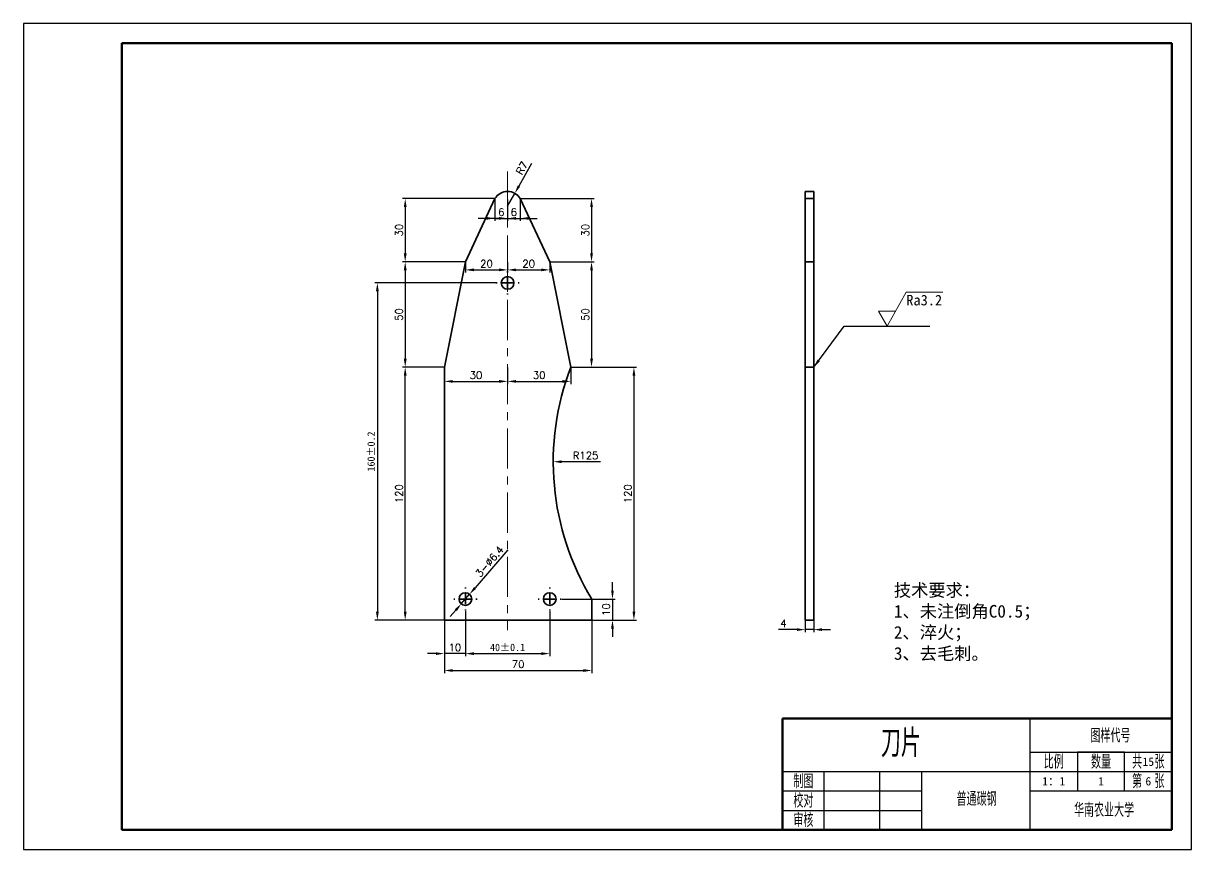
# Model space of a CAD drawing. Header units: millimetres. Extents: x -526 to 1037, y -289 to 1686.
# Drawn here: x 759.4 to 1036.6, y -288.8 to -92.8 of the extents above; entities that cross this region are included whole.
import ezdxf
from ezdxf.enums import TextEntityAlignment as Align

# ---------------------------------------------------------------- set-up
doc = ezdxf.new("R2010")
doc.units = ezdxf.units.MM
doc.header["$LTSCALE"] = 0.3
doc.header["$PDMODE"] = 3
doc.linetypes.add('CENTER', pattern=[50.8, 31.75, -6.35, 6.35, -6.35])
doc.layers.get('Defpoints').update_dxf_attribs({"lineweight": 20})
for name, color, linetype, lineweight in [('中心线', 7, 'CENTER', 20), ('图框', 7, 'Continuous', 35), ('尺寸线', 7, 'Continuous', 20), ('尺寸线 @ 1 VP1', 7, 'Continuous', 20), ('尺寸线 @ 1 VPModel', 7, 'Continuous', 20), ('粗实线', 7, 'Continuous', 35)]:
    doc.layers.add(name, color=color, linetype=linetype, lineweight=lineweight)
doc.styles.get("Standard").update_dxf_attribs({"font": '', "height": 1.23})
doc.styles.add('我的样式', font='txt.shx', dxfattribs={"bigfont": 'gbcbig.shx'})
doc.styles.get('Standard').set_extended_font_data('SimSun')
doc.dimstyles.new('标注样式', dxfattribs={"dimscale": 0.5, "dimtxt": 3.5, "dimasz": 4, "dimexe": 1.25, "dimexo": 0.2, "dimgap": 1.2, "dimtad": 1, "dimdec": 1, "dimlfac": 2, "dimdsep": 46, "dimtxsty": '我的样式', "dimcen": 2.5, "dimclrd": 256, "dimclre": 256, "dimclrt": 256, "dimadec": 0, "dimazin": 0, "dimtfac": 1, "dimtdec": 1, "dimtmove": 0, "dimatfit": 3, "dimfxl": 1, "dimarcsym": 0})

# ---------------------------------------------------------------- blocks, each defined once
blk = doc.blocks.new('SW_CENTERMARKSYMBOL_0')
at = {"layer": '图框', "color": 0}
for p, q in [((-2.5, 0), (-2.75, 0)), ((0, 0), (-1.25, 0)), ((0, 2.5), (0, 2.75)), ((0, 0), (0, 1.25)), ((0, 0), (0, -1.25)), ((0, 0), (1.25, 0)), ((2.5, 0), (2.75, 0)), ((0, -2.5), (0, -2.75))]:
    blk.add_line(p, q, dxfattribs=at)
blk = doc.blocks.new('SW_CENTERMARKSYMBOL_1')
at = {"layer": '图框', "color": 0}
for p, q in [((-2.5, 0), (-2.75, 0)), ((0, 0), (-1.25, 0)), ((0, 2.5), (0, 2.75)), ((0, 0), (0, 1.25)), ((0, 0), (0, -1.25)), ((0, 0), (1.25, 0)), ((2.5, 0), (2.75, 0)), ((0, -2.5), (0, -2.75))]:
    blk.add_line(p, q, dxfattribs=at)
blk = doc.blocks.new('SW_CENTERMARKSYMBOL_2')
at = {"layer": '图框', "color": 0}
for p, q in [((-2.5, 0), (-2.75, 0)), ((0, 0), (-1.25, 0)), ((0, 2.5), (0, 2.75)), ((0, 0), (0, 1.25)), ((0, 0), (0, -1.25)), ((0, 0), (1.25, 0)), ((2.5, 0), (2.75, 0)), ((0, -2.5), (0, -2.75))]:
    blk.add_line(p, q, dxfattribs=at)
blk = doc.blocks.new('*D57')
at = {"layer": 'Defpoints', "color": 0, "lineweight": 0, "transparency": 16777216}
for p in [(859.33, -234.39), (894.33, -234.39), (894.33, -246.34)]:
    blk.add_point(p, dxfattribs=at)
at = {"layer": '尺寸线', "lineweight": -2, "transparency": 16777216}
for p, q in [((859.33, -234.49), (859.33, -246.97)), ((894.33, -234.49), (894.33, -246.97)), ((861.33, -246.34), (892.33, -246.34))]:
    blk.add_line(p, q, dxfattribs=at)
at = {"layer": '尺寸线', "lineweight": 0, "transparency": 16777216}
for points in [[(861.33, -246.01), (861.33, -246.68), (859.33, -246.34)], [(892.33, -246.01), (892.33, -246.68), (894.33, -246.34)]]:
    blk.add_solid(points, dxfattribs=at)
at = {"layer": '尺寸线', "transparency": 16777216, "insert": (876.83, -244.87), "char_height": 1.75, "attachment_point": 5, "style": '我的样式'}
blk.add_mtext('70', dxfattribs=at)
blk = doc.blocks.new('*D58')
at = {"layer": 'Defpoints', "color": 0, "lineweight": 0, "transparency": 16777216}
for p in [(864.33, -232.14), (884.33, -232.14), (884.33, -242.34)]:
    blk.add_point(p, dxfattribs=at)
at = {"layer": '尺寸线', "lineweight": -2, "transparency": 16777216}
for p, q in [((864.33, -232.24), (864.33, -242.97)), ((884.33, -232.24), (884.33, -242.97)), ((866.33, -242.34), (882.33, -242.34))]:
    blk.add_line(p, q, dxfattribs=at)
at = {"layer": '尺寸线', "lineweight": 0, "transparency": 16777216}
for points in [[(866.33, -242.01), (866.33, -242.67), (864.33, -242.34)], [(882.33, -242.01), (882.33, -242.67), (884.33, -242.34)]]:
    blk.add_solid(points, dxfattribs=at)
at = {"layer": '尺寸线', "transparency": 16777216, "insert": (874.33, -240.87), "char_height": 1.75, "attachment_point": 5, "style": '我的样式'}
blk.add_mtext('{\\Ftxt|c134;40%%P0.1}', dxfattribs=at)
blk = doc.blocks.new('*D59')
at = {"layer": 'Defpoints', "color": 0, "lineweight": 0, "transparency": 16777216}
for p in [(850.04, -174.39), (859.33, -174.39), (859.33, -234.39)]:
    blk.add_point(p, dxfattribs=at)
at = {"layer": '尺寸线', "lineweight": -2, "transparency": 16777216}
for p, q in [((859.23, -174.39), (849.42, -174.39)), ((850.04, -232.39), (850.04, -176.39)), ((859.23, -234.39), (849.42, -234.39))]:
    blk.add_line(p, q, dxfattribs=at)
at = {"layer": '尺寸线', "lineweight": 0, "transparency": 16777216}
for points in [[(849.71, -176.39), (850.38, -176.39), (850.04, -174.39)], [(849.71, -232.39), (850.38, -232.39), (850.04, -234.39)]]:
    blk.add_solid(points, dxfattribs=at)
at = {"layer": '尺寸线', "transparency": 16777216, "insert": (848.57, -204.39), "char_height": 1.75, "attachment_point": 5, "rotation": 90, "style": '我的样式'}
blk.add_mtext('120', dxfattribs=at)
blk = doc.blocks.new('*D60')
at = {"layer": 'Defpoints', "color": 0, "lineweight": 0, "transparency": 16777216}
for p in [(865.31, -228.25), (863.35, -230.53)]:
    blk.add_point(p, dxfattribs=at)
at = {"layer": '尺寸线', "lineweight": -2, "transparency": 16777216}
for p, q in [((874.42, -217.69), (866.62, -226.74)), ((863.35, -230.53), (865.31, -228.25)), ((862.05, -232.04), (860.74, -233.56))]:
    blk.add_line(p, q, dxfattribs=at)
at = {"layer": '尺寸线', "lineweight": 0, "transparency": 16777216}
for points in [[(866.36, -226.52), (866.87, -226.96), (865.31, -228.25)], [(861.79, -231.82), (862.3, -232.26), (863.35, -230.53)]]:
    blk.add_solid(points, dxfattribs=at)
at = {"layer": '尺寸线', "transparency": 16777216, "insert": (870.05, -220.49), "char_height": 1.75, "attachment_point": 5, "rotation": 49.2455, "style": '我的样式'}
blk.add_mtext('3-∅6.4', dxfattribs=at)
blk = doc.blocks.new('*D61')
at = {"layer": 'Defpoints', "color": 0, "lineweight": 0, "transparency": 16777216}
for p in [(885.17, -196.81), (947.67, -196.81)]:
    blk.add_point(p, dxfattribs=at)
at = {"layer": '尺寸线', "lineweight": -2, "transparency": 16777216}
blk.add_line((896.36, -196.81), (887.17, -196.81), dxfattribs=at)
at = {"layer": '尺寸线', "lineweight": 0, "transparency": 16777216}
blk.add_solid([(887.17, -196.48), (887.17, -197.15), (885.17, -196.81)], dxfattribs=at)
at = {"layer": '尺寸线', "transparency": 16777216, "insert": (892.84, -195.34), "char_height": 1.75, "attachment_point": 5, "style": '我的样式'}
blk.add_mtext('R125', dxfattribs=at)
blk = doc.blocks.new('*D62')
at = {"layer": 'Defpoints', "color": 0, "lineweight": 0, "transparency": 16777216}
for p in [(859.33, -174.39), (874.33, -174.39), (874.33, -177.75)]:
    blk.add_point(p, dxfattribs=at)
at = {"layer": '尺寸线', "lineweight": -2, "transparency": 16777216}
for p, q in [((859.33, -174.49), (859.33, -178.38)), ((874.33, -174.49), (874.33, -178.38)), ((861.33, -177.75), (872.33, -177.75))]:
    blk.add_line(p, q, dxfattribs=at)
at = {"layer": '尺寸线', "lineweight": 0, "transparency": 16777216}
for points in [[(861.33, -177.42), (861.33, -178.09), (859.33, -177.75)], [(872.33, -177.42), (872.33, -178.09), (874.33, -177.75)]]:
    blk.add_solid(points, dxfattribs=at)
at = {"layer": '尺寸线', "transparency": 16777216, "insert": (866.83, -176.28), "char_height": 1.75, "attachment_point": 5, "style": '我的样式'}
blk.add_mtext('30', dxfattribs=at)
blk = doc.blocks.new('*D63')
at = {"layer": 'Defpoints', "color": 0, "lineweight": 0, "transparency": 16777216}
for p in [(874.33, -174.49), (889.33, -174.39), (889.33, -177.75)]:
    blk.add_point(p, dxfattribs=at)
at = {"layer": '尺寸线', "lineweight": -2, "transparency": 16777216}
for p, q in [((874.33, -174.59), (874.33, -178.38)), ((889.33, -174.49), (889.33, -178.38)), ((876.33, -177.75), (887.33, -177.75))]:
    blk.add_line(p, q, dxfattribs=at)
at = {"layer": '尺寸线', "lineweight": 0, "transparency": 16777216}
for points in [[(876.33, -177.42), (876.33, -178.09), (874.33, -177.75)], [(887.33, -177.42), (887.33, -178.09), (889.33, -177.75)]]:
    blk.add_solid(points, dxfattribs=at)
at = {"layer": '尺寸线', "transparency": 16777216, "insert": (881.83, -176.28), "char_height": 1.75, "attachment_point": 5, "style": '我的样式'}
blk.add_mtext('30', dxfattribs=at)
blk = doc.blocks.new('*D64')
at = {"layer": 'Defpoints', "color": 0, "lineweight": 0, "transparency": 16777216}
for p in [(864.33, -149.39), (874.33, -149.39), (874.33, -151.3)]:
    blk.add_point(p, dxfattribs=at)
at = {"layer": '尺寸线', "lineweight": -2, "transparency": 16777216}
for p, q in [((864.33, -149.49), (864.33, -151.93)), ((874.33, -149.49), (874.33, -151.93)), ((866.33, -151.3), (872.33, -151.3))]:
    blk.add_line(p, q, dxfattribs=at)
at = {"layer": '尺寸线', "lineweight": 0, "transparency": 16777216}
for points in [[(866.33, -150.97), (866.33, -151.63), (864.33, -151.3)], [(872.33, -150.97), (872.33, -151.63), (874.33, -151.3)]]:
    blk.add_solid(points, dxfattribs=at)
at = {"layer": '尺寸线', "transparency": 16777216, "insert": (869.33, -149.83), "char_height": 1.75, "attachment_point": 5, "style": '我的样式'}
blk.add_mtext('20', dxfattribs=at)
blk = doc.blocks.new('*D65')
at = {"layer": 'Defpoints', "color": 0, "lineweight": 0, "transparency": 16777216}
for p in [(874.33, -149.49), (884.33, -149.39), (884.33, -151.3)]:
    blk.add_point(p, dxfattribs=at)
at = {"layer": '尺寸线', "lineweight": -2, "transparency": 16777216}
for p, q in [((874.33, -149.59), (874.33, -151.93)), ((884.33, -149.49), (884.33, -151.93)), ((876.33, -151.3), (882.33, -151.3))]:
    blk.add_line(p, q, dxfattribs=at)
at = {"layer": '尺寸线', "lineweight": 0, "transparency": 16777216}
for points in [[(876.33, -150.97), (876.33, -151.63), (874.33, -151.3)], [(882.33, -150.97), (882.33, -151.63), (884.33, -151.3)]]:
    blk.add_solid(points, dxfattribs=at)
at = {"layer": '尺寸线', "transparency": 16777216, "insert": (879.33, -149.83), "char_height": 1.75, "attachment_point": 5, "style": '我的样式'}
blk.add_mtext('20', dxfattribs=at)
blk = doc.blocks.new('*D66')
at = {"layer": 'Defpoints', "color": 0, "lineweight": 0, "transparency": 16777216}
for p in [(874.33, -134.49), (877.33, -134.39), (877.33, -139.08)]:
    blk.add_point(p, dxfattribs=at)
at = {"layer": '尺寸线', "lineweight": -2, "transparency": 16777216}
for p, q in [((874.33, -134.59), (874.33, -139.7)), ((877.33, -134.49), (877.33, -139.7)), ((872.33, -139.08), (870.33, -139.08)), ((874.33, -139.08), (877.33, -139.08)), ((879.33, -139.08), (881.33, -139.08))]:
    blk.add_line(p, q, dxfattribs=at)
at = {"layer": '尺寸线', "lineweight": 0, "transparency": 16777216}
for points in [[(872.33, -138.75), (872.33, -139.41), (874.33, -139.08)], [(879.33, -138.75), (879.33, -139.41), (877.33, -139.08)]]:
    blk.add_solid(points, dxfattribs=at)
at = {"layer": '尺寸线', "transparency": 16777216, "insert": (875.83, -137.6), "char_height": 1.75, "attachment_point": 5, "style": '我的样式'}
blk.add_mtext('6', dxfattribs=at)
blk = doc.blocks.new('*D67')
at = {"layer": 'Defpoints', "color": 0, "lineweight": 0, "transparency": 16777216}
for p in [(871.33, -134.39), (874.33, -134.59), (874.33, -139.08)]:
    blk.add_point(p, dxfattribs=at)
at = {"layer": '尺寸线', "lineweight": -2, "transparency": 16777216}
for p, q in [((871.33, -134.49), (871.33, -139.7)), ((874.33, -134.69), (874.33, -139.7)), ((869.33, -139.08), (867.33, -139.08)), ((871.33, -139.08), (874.33, -139.08)), ((876.33, -139.08), (878.33, -139.08))]:
    blk.add_line(p, q, dxfattribs=at)
at = {"layer": '尺寸线', "lineweight": 0, "transparency": 16777216}
for points in [[(869.33, -138.75), (869.33, -139.41), (871.33, -139.08)], [(876.33, -138.75), (876.33, -139.41), (874.33, -139.08)]]:
    blk.add_solid(points, dxfattribs=at)
at = {"layer": '尺寸线', "transparency": 16777216, "insert": (872.83, -137.6), "char_height": 1.75, "attachment_point": 5, "style": '我的样式'}
blk.add_mtext('6', dxfattribs=at)
blk = doc.blocks.new('*D68')
at = {"layer": 'Defpoints', "color": 0, "lineweight": 0, "transparency": 16777216}
for p in [(876.05, -133.14), (874.33, -136.19)]:
    blk.add_point(p, dxfattribs=at)
at = {"layer": '尺寸线', "lineweight": -2, "transparency": 16777216}
for p, q in [((880.04, -126.08), (877.03, -131.4)), ((874.33, -136.19), (876.05, -133.14))]:
    blk.add_line(p, q, dxfattribs=at)
at = {"layer": '尺寸线', "lineweight": 0, "transparency": 16777216}
blk.add_solid([(876.74, -131.24), (877.32, -131.57), (876.05, -133.14)], dxfattribs=at)
at = {"layer": '尺寸线', "transparency": 16777216, "insert": (877.74, -127.14), "char_height": 1.75, "attachment_point": 5, "rotation": 60.5744, "style": '我的样式'}
blk.add_mtext('R7', dxfattribs=at)
blk = doc.blocks.new('*D69')
at = {"layer": 'Defpoints', "color": 0, "lineweight": 0, "transparency": 16777216}
for p in [(871.33, -134.39), (850.04, -149.39), (864.33, -149.39)]:
    blk.add_point(p, dxfattribs=at)
at = {"layer": '尺寸线', "lineweight": -2, "transparency": 16777216}
for p, q in [((871.23, -134.39), (849.42, -134.39)), ((850.04, -136.39), (850.04, -147.39)), ((864.23, -149.39), (849.42, -149.39))]:
    blk.add_line(p, q, dxfattribs=at)
at = {"layer": '尺寸线', "lineweight": 0, "transparency": 16777216}
for points in [[(849.71, -136.39), (850.38, -136.39), (850.04, -134.39)], [(849.71, -147.39), (850.38, -147.39), (850.04, -149.39)]]:
    blk.add_solid(points, dxfattribs=at)
at = {"layer": '尺寸线', "transparency": 16777216, "insert": (848.57, -141.89), "char_height": 1.75, "attachment_point": 5, "rotation": 90, "style": '我的样式'}
blk.add_mtext('30', dxfattribs=at)
blk = doc.blocks.new('*D70')
at = {"layer": 'Defpoints', "color": 0, "lineweight": 0, "transparency": 16777216}
for p in [(877.33, -134.39), (884.33, -149.39), (894.25, -149.39)]:
    blk.add_point(p, dxfattribs=at)
at = {"layer": '尺寸线', "lineweight": -2, "transparency": 16777216}
for p, q in [((877.43, -134.39), (894.88, -134.39)), ((894.25, -136.39), (894.25, -147.39)), ((884.43, -149.39), (894.88, -149.39))]:
    blk.add_line(p, q, dxfattribs=at)
at = {"layer": '尺寸线', "lineweight": 0, "transparency": 16777216}
for points in [[(893.92, -136.39), (894.59, -136.39), (894.25, -134.39)], [(893.92, -147.39), (894.59, -147.39), (894.25, -149.39)]]:
    blk.add_solid(points, dxfattribs=at)
at = {"layer": '尺寸线', "transparency": 16777216, "insert": (892.78, -141.89), "char_height": 1.75, "attachment_point": 5, "rotation": 90, "style": '我的样式'}
blk.add_mtext('30', dxfattribs=at)
blk = doc.blocks.new('*D71')
at = {"layer": 'Defpoints', "color": 0, "lineweight": 0, "transparency": 16777216}
for p in [(884.33, -149.39), (889.33, -174.39), (894.25, -174.39)]:
    blk.add_point(p, dxfattribs=at)
at = {"layer": '尺寸线', "lineweight": -2, "transparency": 16777216}
for p, q in [((884.43, -149.39), (894.88, -149.39)), ((894.25, -151.39), (894.25, -172.39)), ((889.43, -174.39), (894.88, -174.39))]:
    blk.add_line(p, q, dxfattribs=at)
at = {"layer": '尺寸线', "lineweight": 0, "transparency": 16777216}
for points in [[(893.92, -151.39), (894.59, -151.39), (894.25, -149.39)], [(893.92, -172.39), (894.59, -172.39), (894.25, -174.39)]]:
    blk.add_solid(points, dxfattribs=at)
at = {"layer": '尺寸线', "transparency": 16777216, "insert": (892.78, -161.89), "char_height": 1.75, "attachment_point": 5, "rotation": 90, "style": '我的样式'}
blk.add_mtext('50', dxfattribs=at)
blk = doc.blocks.new('*D72')
at = {"layer": 'Defpoints', "color": 0, "lineweight": 0, "transparency": 16777216}
for p in [(889.33, -174.39), (894.33, -234.39), (904.31, -234.39)]:
    blk.add_point(p, dxfattribs=at)
at = {"layer": '尺寸线', "lineweight": -2, "transparency": 16777216}
for p, q in [((889.43, -174.39), (904.94, -174.39)), ((904.31, -176.39), (904.31, -232.39)), ((894.43, -234.39), (904.94, -234.39))]:
    blk.add_line(p, q, dxfattribs=at)
at = {"layer": '尺寸线', "lineweight": 0, "transparency": 16777216}
for points in [[(903.98, -176.39), (904.65, -176.39), (904.31, -174.39)], [(903.98, -232.39), (904.65, -232.39), (904.31, -234.39)]]:
    blk.add_solid(points, dxfattribs=at)
at = {"layer": '尺寸线', "transparency": 16777216, "insert": (902.84, -204.39), "char_height": 1.75, "attachment_point": 5, "rotation": 90, "style": '我的样式'}
blk.add_mtext('120', dxfattribs=at)
blk = doc.blocks.new('*D73')
at = {"layer": 'Defpoints', "color": 0, "lineweight": 0, "transparency": 16777216}
for p in [(871.58, -154.39), (843.44, -234.39), (871.58, -234.39)]:
    blk.add_point(p, dxfattribs=at)
at = {"layer": '尺寸线', "lineweight": -2, "transparency": 16777216}
for p, q in [((871.48, -154.39), (842.81, -154.39)), ((843.44, -156.39), (843.44, -232.39)), ((871.48, -234.39), (842.81, -234.39))]:
    blk.add_line(p, q, dxfattribs=at)
at = {"layer": '尺寸线', "lineweight": 0, "transparency": 16777216}
for points in [[(843.1, -156.39), (843.77, -156.39), (843.44, -154.39)], [(843.1, -232.39), (843.77, -232.39), (843.44, -234.39)]]:
    blk.add_solid(points, dxfattribs=at)
at = {"layer": '尺寸线', "transparency": 16777216, "insert": (841.96, -194.39), "char_height": 1.75, "attachment_point": 5, "rotation": 90, "style": '我的样式'}
blk.add_mtext('{\\Ftxt|c134;160%%P0.2}', dxfattribs=at)
blk = doc.blocks.new('*D74')
at = {"layer": 'Defpoints', "color": 0, "lineweight": 0, "transparency": 16777216}
for p in [(864.33, -149.39), (850.04, -174.39), (859.33, -174.39)]:
    blk.add_point(p, dxfattribs=at)
at = {"layer": '尺寸线', "lineweight": -2, "transparency": 16777216}
for p, q in [((864.23, -149.39), (849.42, -149.39)), ((850.04, -151.39), (850.04, -172.39)), ((859.23, -174.39), (849.42, -174.39))]:
    blk.add_line(p, q, dxfattribs=at)
at = {"layer": '尺寸线', "lineweight": 0, "transparency": 16777216}
for points in [[(849.71, -151.39), (850.38, -151.39), (850.04, -149.39)], [(849.71, -172.39), (850.38, -172.39), (850.04, -174.39)]]:
    blk.add_solid(points, dxfattribs=at)
at = {"layer": '尺寸线', "transparency": 16777216, "insert": (848.57, -161.89), "char_height": 1.75, "attachment_point": 5, "rotation": 90, "style": '我的样式'}
blk.add_mtext('50', dxfattribs=at)
blk = doc.blocks.new('*D75')
at = {"layer": 'Defpoints', "color": 0, "lineweight": 0, "transparency": 16777216}
for p in [(864.33, -232.14), (859.33, -234.39), (859.33, -242.34)]:
    blk.add_point(p, dxfattribs=at)
at = {"layer": '尺寸线', "lineweight": -2, "transparency": 16777216}
for p, q in [((864.33, -232.24), (864.33, -242.97)), ((859.33, -234.49), (859.33, -242.97)), ((857.33, -242.34), (855.33, -242.34)), ((864.33, -242.34), (859.33, -242.34)), ((866.33, -242.34), (868.33, -242.34))]:
    blk.add_line(p, q, dxfattribs=at)
at = {"layer": '尺寸线', "lineweight": 0, "transparency": 16777216}
for points in [[(857.33, -242.01), (857.33, -242.67), (859.33, -242.34)], [(866.33, -242.01), (866.33, -242.67), (864.33, -242.34)]]:
    blk.add_solid(points, dxfattribs=at)
at = {"layer": '尺寸线', "transparency": 16777216, "insert": (861.83, -240.87), "char_height": 1.75, "attachment_point": 5, "style": '我的样式'}
blk.add_mtext('10', dxfattribs=at)
blk = doc.blocks.new('*D76')
at = {"layer": 'Defpoints', "color": 0, "lineweight": 0, "transparency": 16777216}
for p in [(887.08, -229.39), (894.33, -234.39), (899.22, -234.39)]:
    blk.add_point(p, dxfattribs=at)
at = {"layer": '尺寸线', "lineweight": -2, "transparency": 16777216}
for p, q in [((899.22, -227.39), (899.22, -225.39)), ((887.18, -229.39), (899.84, -229.39)), ((899.22, -229.39), (899.22, -234.39)), ((894.43, -234.39), (899.84, -234.39)), ((899.22, -236.39), (899.22, -238.39))]:
    blk.add_line(p, q, dxfattribs=at)
at = {"layer": '尺寸线', "lineweight": 0, "transparency": 16777216}
for points in [[(898.89, -227.39), (899.55, -227.39), (899.22, -229.39)], [(898.89, -236.39), (899.55, -236.39), (899.22, -234.39)]]:
    blk.add_solid(points, dxfattribs=at)
at = {"layer": '尺寸线', "transparency": 16777216, "insert": (897.74, -231.89), "char_height": 1.75, "attachment_point": 5, "rotation": 90, "style": '我的样式'}
blk.add_mtext('10', dxfattribs=at)
blk = doc.blocks.new('*D77')
at = {"layer": 'Defpoints', "color": 0, "lineweight": 0, "transparency": 16777216}
for p in [(944.97, -234.39), (946.97, -234.39), (944.97, -236.65)]:
    blk.add_point(p, dxfattribs=at)
at = {"layer": '尺寸线', "lineweight": -2, "transparency": 16777216}
for p, q in [((944.97, -234.49), (944.97, -237.27)), ((946.97, -234.49), (946.97, -237.27)), ((942.97, -236.65), (938.6, -236.65)), ((946.97, -236.65), (944.97, -236.65)), ((948.97, -236.65), (950.97, -236.65))]:
    blk.add_line(p, q, dxfattribs=at)
at = {"layer": '尺寸线', "lineweight": 0, "transparency": 16777216}
for points in [[(942.97, -236.31), (942.97, -236.98), (944.97, -236.65)], [(948.97, -236.31), (948.97, -236.98), (946.97, -236.65)]]:
    blk.add_solid(points, dxfattribs=at)
at = {"layer": '尺寸线', "transparency": 16777216, "insert": (939.78, -235.17), "char_height": 1.75, "attachment_point": 5, "style": '我的样式'}
blk.add_mtext('4', dxfattribs=at)
blk = doc.blocks.new('A4图框')
at = {"layer": '图框', "color": 0, "lineweight": -3}
for p, q in [((0, 196.02), (-277.2, 196.02)), ((-277.2, 196.02), (-277.2, 0)), ((0, 0), (0, 196.02)), ((-38.33, 4.67), (-38.33, 31.07)), ((-4.67, 4.67), (-4.67, 31.07)), ((-38.33, 23.15), (-4.67, 23.15)), ((-15.89, 23.15), (-27.11, 23.15)), ((-27.11, 23.15), (-27.11, 13.91)), ((-15.89, 13.91), (-15.89, 23.15)), ((-97.07, 18.53), (-87.17, 18.53)), ((-87.17, 18.53), (-73.97, 18.53)), ((-87.17, 13.91), (-87.17, 18.53)), ((-73.97, 13.91), (-73.97, 18.53)), ((-73.97, 18.53), (-4.67, 18.53)), ((-64.07, 18.53), (-64.07, 4.67)), ((-97.07, 13.91), (-87.17, 13.91)), ((-87.17, 4.67), (-87.17, 13.91)), ((-87.17, 13.91), (-73.97, 13.91)), ((-73.97, 4.67), (-73.97, 13.91)), ((-73.97, 13.91), (-64.07, 13.91)), ((-73.97, 13.91), (-64.07, 13.91)), ((-38.33, 13.91), (-4.67, 13.91)), ((-97.07, 9.29), (-87.17, 9.29)), ((-87.17, 9.29), (-73.97, 9.29)), ((-73.97, 9.29), (-64.07, 9.29)), ((-4.67, 4.67), (-97.07, 4.67)), ((-27.11, 4.67), (-38.33, 4.67)), ((-4.67, 4.67), (-15.89, 4.67)), ((-277.2, 0), (0, 0)), ((-277.2, 0), (0, 0))]:
    blk.add_line(p, q, dxfattribs=at)
at = {"layer": '图框', "color": 0, "lineweight": 50}
for p, q in [((-253.87, 191.33), (-4.67, 191.33)), ((-253.87, 4.67), (-253.87, 191.33)), ((-4.67, 4.67), (-4.67, 191.33)), ((-4.67, 31.07), (-97.07, 31.07)), ((-97.07, 31.07), (-97.07, 9.29)), ((-97.07, 4.67), (-97.07, 9.29)), ((-253.87, 4.67), (-4.67, 4.67))]:
    blk.add_line(p, q, dxfattribs=at)
at = {"layer": '图框', "color": 0, "lineweight": -3, "char_height": 3.3, "attachment_point": 5, "style": '我的样式'}
for s, insert, width in [('比例', (-32.72, 20.84), 11.22), ('数量', (-21.5, 20.84), 11.22), ('共 张', (-10.28, 20.84), 11.22), ('{\\C0;制图}', (-92.12, 16.22), 9.9), ('第 张', (-10.28, 16.22), 11.22), ('校对', (-92.12, 11.6), 9.9), ('审核', (-92.12, 6.98), 9.9)]:
    blk.add_mtext(s, dxfattribs=dict(at, insert=insert, width=width))
at = {"layer": '图框', "color": 0, "lineweight": -3, "style": '我的样式'}
for tag, height, p in [('机件名称', 6.6, (-68.99, 21.96)), ('图样代号', 3.3, (-19.27, 25.41)), ('(材料代号)', 3.3, (-51.02, 10.38)), ('华南农业大学', 3.3, (-20.78, 7.75))]:
    blk.add_attdef(tag, text='', height=height, dxfattribs=at).set_placement(p, align=Align.CENTER)
blk = doc.blocks.new('*U84')
at = {"layer": '尺寸线 @ 1 VP1', "insert": (4.56, 7.39), "char_height": 2.5, "width": 5.0807, "attachment_point": 1, "style": '我的样式'}
blk.add_mtext('{\\f@SimSun|b0|i0|c134|p2;Ra3.2}', dxfattribs=at)
at = {"layer": '尺寸线 @ 1 VPModel', "insert": (4.56, 7.39), "char_height": 2.5, "attachment_point": 1, "style": '我的样式'}
blk.add_mtext_dynamic_manual_height_columns('{\\f@SimSun|b0|i0|c134|p2;Ra3.2}', width=5.0807, gutter_width=12.5, heights=[0], dxfattribs=at)
blk = doc.blocks.new('Ra3.2')
at = {"layer": '尺寸线'}
for p, q in [((0, 0), (4.56, 8)), ((4.56, 8), (13.19, 8)), ((-2, 3.5), (2, 3.5)), ((0, 0), (-2, 3.5))]:
    blk.add_line(p, q, dxfattribs=at)
at = {"layer": '尺寸线', "lineweight": 0}
blk.add_blockref('*U84', (0, 0), dxfattribs=at)

msp = doc.modelspace()

# ---------------------------------------------------------------- linework, layer by layer
at = {"layer": '中心线'}
msp.add_line((874.331, -127.933), (874.331, -236.756), dxfattribs=at)
at = {"layer": '粗实线'}
for p, q in [((946.965, -132.693), (944.965, -132.693)), ((944.965, -132.693), (944.965, -134.39)), ((946.965, -132.693), (946.965, -134.39)), ((871.331, -134.39), (864.331, -149.39)), ((884.331, -149.39), (877.331, -134.39)), ((946.965, -134.39), (944.965, -134.39)), ((944.965, -134.39), (944.965, -149.39)), ((946.965, -134.39), (946.965, -149.39)), ((864.331, -149.39), (859.331, -174.39)), ((889.331, -174.39), (884.331, -149.39)), ((946.965, -149.39), (944.965, -149.39)), ((944.965, -149.39), (944.965, -174.39)), ((946.965, -149.39), (946.965, -174.39)), ((859.331, -174.39), (859.331, -234.39)), ((946.965, -174.39), (944.965, -174.39)), ((944.965, -174.39), (944.965, -234.39)), ((946.965, -174.39), (946.965, -234.39)), ((894.331, -234.39), (894.331, -229.39)), ((859.331, -234.39), (894.331, -234.39)), ((946.965, -234.39), (944.965, -234.39))]:
    msp.add_line(p, q, dxfattribs=at)
for centre in [(874.331, -154.39), (864.331, -229.39), (884.331, -229.39)]:
    msp.add_circle(centre, 1.5, dxfattribs=at)
for centre, radius, start, end in [((874.331, -136.193), 3.5, 31.00272, 148.99728), ((947.67, -196.814), 62.5, 158.97472, 211.41414)]:
    msp.add_arc(centre, radius, start, end, dxfattribs=at)

# ---------------------------------------------------------------- block references
at = {"layer": '中心线'}
for name, p in [('SW_CENTERMARKSYMBOL_2', (874.331, -154.39)), ('SW_CENTERMARKSYMBOL_0', (864.331, -229.39)), ('SW_CENTERMARKSYMBOL_1', (884.331, -229.39))]:
    msp.add_blockref(name, p, dxfattribs=at)
at = {"layer": '尺寸线'}
for name, p in [('A4图框', (1036.64, -288.838)), ('Ra3.2', (964.378, -164.614))]:
    msp.add_blockref(name, p, dxfattribs=at)
msp.add_blockref('A4图框', (1036.64, -288.838), dxfattribs=at).add_auto_attribs({'(材料代号)': '普通碳钢', '华南农业大学': '华南农业大学', '图样代号': '图样代号', '机件名称': '刀片'})

# ---------------------------------------------------------------- texts
for s, insert, char_height, width, attachment_point in [('技术要求：\\P1、未注倒角C0.5；\\P2、淬火；\\P3、去毛刺。', (965.993, -225.792), 3, 60.13267, 1), ('15', (1026.364, -268.001), 2, 11.22, 5), ('6', (1026.364, -272.621), 2, 11.22, 5), ('1：1', (1003.924, -272.621), 2, 11.22, 5), ('1', (1015.144, -272.621), 2, 11.22, 5)]:
    msp.add_mtext(s, dxfattribs=dict(at, insert=insert, char_height=char_height, width=width, attachment_point=attachment_point))

# ---------------------------------------------------------------- dimensions: what is measured, and where the dimension line sits
dim = msp.add_radius_dim(center=(874.331, -136.193), mpoint=(876.051, -133.145), dimstyle='标注样式', dxfattribs=at)
dim.commit()
dim.dimension.update_dxf_attribs({"geometry": '*D68', "text_midpoint": (877.743, -127.143)})
for base, p1, p2, picture, middle in [((850.043, -149.39), (871.331, -134.39), (864.331, -149.39), '*D69', (848.568, -141.89)), ((894.253, -149.39), (877.331, -134.39), (884.331, -149.39), '*D70', (892.778, -141.89)), ((850.043, -174.39), (864.331, -149.39), (859.331, -174.39), '*D74', (848.568, -161.89)), ((894.253, -174.39), (884.331, -149.39), (889.331, -174.39), '*D71', (892.778, -161.89)), ((850.043, -174.39), (859.331, -234.39), (859.331, -174.39), '*D59', (848.568, -204.39)), ((899.22, -234.39), (887.081, -229.39), (894.331, -234.39), '*D76', (897.745, -231.89))]:
    dim = msp.add_linear_dim(base=base, p1=p1, p2=p2, angle=90, dimstyle='标注样式', dxfattribs=at)
    dim.commit()
    dim.dimension.update_dxf_attribs({"geometry": picture, "text_midpoint": middle})
for base, p1, p2, picture, middle in [((874.331, -139.079), (871.331, -134.39), (874.331, -134.59), '*D67', (872.831, -137.604)), ((877.331, -139.079), (874.331, -134.49), (877.331, -134.39), '*D66', (875.831, -137.604)), ((874.331, -151.301), (864.331, -149.39), (874.331, -149.39), '*D64', (869.331, -149.826)), ((884.331, -151.301), (874.331, -149.49), (884.331, -149.39), '*D65', (879.331, -149.826)), ((874.331, -177.753), (859.331, -174.39), (874.331, -174.39), '*D62', (866.831, -176.278)), ((889.331, -177.753), (874.331, -174.49), (889.331, -174.39), '*D63', (881.831, -176.278)), ((859.331, -242.34), (864.331, -232.14), (859.331, -234.39), '*D75', (861.831, -240.865)), ((894.331, -246.343), (859.331, -234.39), (894.331, -234.39), '*D57', (876.831, -244.868)), ((944.965, -236.648), (946.965, -234.39), (944.965, -234.39), '*D77', (939.782, -235.173))]:
    dim = msp.add_linear_dim(base=base, p1=p1, p2=p2, dimstyle='标注样式', dxfattribs=at)
    dim.commit()
    dim.dimension.update_dxf_attribs({"geometry": picture, "text_midpoint": middle})
dim = msp.add_linear_dim(base=(843.436, -234.39), p1=(871.581, -154.39), p2=(871.581, -234.39), angle=90, text='{\\Ftxt|c134;<>%%P0.2}', dimstyle='标注样式', dxfattribs=at)
dim.commit()
dim.dimension.update_dxf_attribs({"geometry": '*D73', "text_midpoint": (843.436, -194.39), "dimtype": 160})
dim = msp.add_linear_dim(base=(904.312, -234.39), p1=(889.331, -174.39), p2=(894.331, -234.39), angle=90, dimstyle='标注样式', dxfattribs=at)
dim.commit()
dim.dimension.update_dxf_attribs({"geometry": '*D72', "text_midpoint": (904.312, -204.39), "dimtype": 160})
dim = msp.add_radius_dim(center=(947.67, -196.814), mpoint=(885.17, -196.814), dimstyle='标注样式', dxfattribs=at)
dim.commit()
dim.dimension.update_dxf_attribs({"geometry": '*D61', "text_midpoint": (892.84, -196.814), "dimtype": 164})
dim = msp.add_diameter_dim_2p(p1=(863.352, -230.527), p2=(865.311, -228.254), text='3-<>.4', dimstyle='标注样式', dxfattribs=at)
dim.commit()
dim.dimension.update_dxf_attribs({"geometry": '*D60', "text_midpoint": (870.052, -220.492)})
dim = msp.add_linear_dim(base=(884.331, -242.34), p1=(864.331, -232.14), p2=(884.331, -232.14), text='{\\Ftxt|c134;<>%%P0.1}', dimstyle='标注样式', dxfattribs=at)
dim.commit()
dim.dimension.update_dxf_attribs({"geometry": '*D58', "text_midpoint": (874.331, -240.865)})

# ---------------------------------------------------------------- leaders
msp.add_leader([(946.965, -174.39), (954.214, -164.614), (974.542, -164.614)], dimstyle='标注样式', override={"dimgap": 1.2, "dimtad": 0}, dxfattribs=at)

doc.saveas('drawing.dxf')
